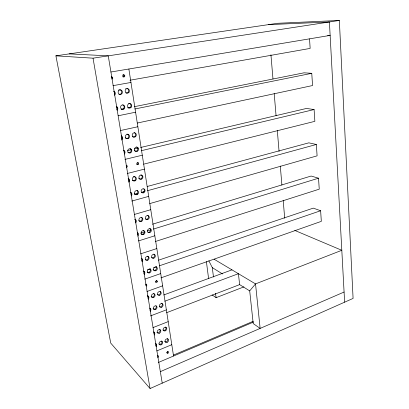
<?xml version="1.0" encoding="UTF-8"?>
<svg xmlns="http://www.w3.org/2000/svg" width="409" height="409" viewBox="0 0 409 409"><rect width="100%" height="100%" fill="white"/><g stroke="black" fill="none" stroke-linecap="round" stroke-linejoin="round"><path stroke-width="0.61" d="M214.086 259.209L255.528 283.897L260.139 328.401L253.207 323.565L249.7 290.881L255.528 283.897L341.812 250.298L294.792 230.425M150.067 388.55L353.09 298.417L339.342 20.45L277.614 23.293L55.91 55.839L110.732 343.085L150.067 388.55L93.032 58.18L55.91 55.839M160.333 371.648L344.081 292.036M158.293 362.497L253.406 322.108M173.436 355.089L253.191 321.295M156.846 350.896L171.79 344.705M153.002 327.599L168.196 321.632M212.072 294.863L216.095 297.67L243.907 286.878M166.657 312.675L239.638 284.623L249.7 290.881M150.451 315.937L166.366 309.864M164.853 301.193L238.411 273.698L239.638 284.623M163.81 294.94L231.964 269.858M147.041 291.453L162.629 285.845M160.89 277.88L321.321 221.356L320.636 210.747L313.299 208.13L158.58 260.165M144.847 279.117L160.717 273.585M147.45 269.884L150.471 268.851M153.487 267.823L156.504 266.791M159.52 265.763L320.636 210.747M140.67 253.82L156.821 248.56M155.497 241.458L319.245 189.173L318.534 178.196L311.106 176.044L152.465 224.219M138.539 240.906L154.832 235.783M141.171 232.839L144.827 231.714M147.266 230.962L150.921 229.832M153.36 229.081L318.534 178.196M134.627 214.382L150.768 209.689M149.699 203.605L317.093 155.849L316.356 144.479L308.831 142.838L147.332 186.448M131.805 201.07L148.697 196.361M134.622 194.219L137.705 193.38M141.402 192.368L144.479 191.524M147.562 190.681L316.356 144.479M127.25 173.503L144.454 169.121M143.641 164.167L314.864 121.33L314.102 109.546L306.479 108.446L140.619 147.48M124.924 159.413L142.286 155.205M141.417 150.681L314.102 109.546M127.572 150.553L131.299 149.674M134.408 148.942L138.135 148.068M120.629 130.497L137.859 126.754M137.317 123.032L312.553 85.542L311.765 73.318L304.045 72.812L134.254 106.693M118.201 115.762L135.594 112.209M134.909 108.973L311.765 73.318M121.1 109.321L123.605 108.82M127.991 107.945L130.497 107.444M113.068 85.65L130.962 82.454M129.985 80.225L310.155 48.415L309.541 38.906M110.926 71.999L330.135 35.404L327.614 35.445M93.032 58.18L339.342 20.45M268.396 24.642L329.409 21.974L344.634 302.169M69.218 53.886L108.262 55.849L162.23 383.151M208.851 260.83L212.286 267.614L222.481 273.948M157.864 355.615L157.869 355.651A0.956 0.741 -48.8 0 1 157.695 356.316M128.876 69.065L173.554 356.019M206.397 261.617L208.605 278.662M212.286 267.614L213.478 277.005M215.538 293.284L216.095 297.67M270.937 54.796L272.972 78.957M274.199 93.579L276.075 115.829M277.307 130.456L279.071 151.432M280.303 166.054L281.908 185.129M283.192 200.39L284.695 218.191M155.568 343.657A2.065 1.616 -49 0 1 156.064 346.663M153.646 331.99A2.076 1.641 -49.2 0 1 154.147 335.037M113.937 91.309A2.316 2.173 88.7 0 1 114.586 95.256M116.427 106.412A2.285 2.147 -85 0 1 117.071 110.297M113.768 91.468A2.311 2.168 88.5 0 1 114.3 94.678M119.791 89.76A2.296 2.142 89.3 0 1 121.683 92.552A2.296 2.142 89.3 0 1 118.861 94.203M118.697 89.96A2.296 2.142 89.3 0 1 119.229 89.781M127.317 88.61A2.285 2.117 90 0 1 128.564 91.544A2.285 2.117 90 0 1 125.854 92.894M125.701 88.676A2.285 2.117 90 0 1 126.228 88.502M122.756 104.878A2.27 2.117 -85 0 1 124.009 107.772A2.27 2.117 -85 0 1 121.294 109.152M128.595 103.426A2.255 2.091 -84.9 0 1 130.982 106.115A2.255 2.091 -84.9 0 1 127.736 107.506M126.166 165.441A1.028 0.946 -64.1 0 1 127.281 166.187A1.028 0.946 -64.1 0 1 126.493 167.409M116.253 106.524A2.28 2.142 -85.1 0 1 116.775 109.689M130.619 192.409A2.183 1.968 -58.4 0 1 131.202 195.967M128.339 178.605A2.193 1.999 -60.8 0 1 128.932 182.209M137.255 232.649A2.147 1.871 -53.7 0 1 137.818 236.054M134.566 219.372A2.157 1.902 -54.9 0 1 135.645 222.885M143.13 271.172A2.122 1.779 -51.2 0 1 144.776 272.271A2.122 1.779 -51.2 0 1 144.152 274.465M141.524 258.534A2.127 1.81 -51.9 0 1 142.071 261.842M145.798 284.439A0.982 0.818 -50.8 0 1 146.31 286.065M149.714 308.171A2.091 1.697 -49.8 0 1 150.231 311.305M147.23 295.998A2.101 1.723 -50.2 0 1 148.845 297.036A2.101 1.723 -50.2 0 1 148.232 299.194M121.299 135.941A2.239 2.096 -72.7 0 1 121.458 140.042M121.115 135.957A2.234 2.091 -72.8 0 1 121.621 139.029M126.964 134.08A2.224 2.065 -73.9 0 1 128.61 137.24A2.224 2.065 -73.9 0 1 125.174 137.767M134.28 132.685A2.209 2.04 -74.7 0 1 135.374 135.722A2.209 2.04 -74.7 0 1 132.373 136.616M123.682 150.374A2.224 2.065 -67.8 0 1 124.295 154.091M130.282 148.758A2.203 2.04 -69.2 0 1 130.768 151.77A2.203 2.04 -69.2 0 1 127.905 152.445M123.886 150.716A2.219 2.06 -67.8 0 1 124.239 152.854M136.534 146.943A2.193 2.014 -70.4 0 1 137.475 150.18A2.193 2.014 -70.4 0 1 134.249 150.486M128.135 178.498A2.188 1.999 -60.8 0 1 128.62 181.432M133.298 176.53A2.173 1.979 -62.3 0 1 135.599 178.912A2.173 1.979 -62.3 0 1 132.46 180.43M140.941 174.837A2.163 1.953 -63.7 0 1 141.862 177.971A2.163 1.953 -63.7 0 1 138.697 178.355M130.793 192.603A2.178 1.963 -58.3 0 1 131.131 194.648M137.015 190.471A2.163 1.943 -59.8 0 1 137.317 193.585A2.163 1.943 -59.8 0 1 134.31 193.779M143.763 188.866A2.147 1.922 -61.2 0 1 142.961 192.46L142.45 192.593A2.147 1.922 -61.2 0 1 141.453 192.44M135.236 219.526A2.152 1.902 -54.9 0 1 135.318 222.021M141.345 217.291A2.137 1.881 -56.2 0 1 141.637 220.318A2.137 1.881 -56.2 0 1 138.682 220.589M147.767 215.4A2.127 1.866 -57.4 0 1 148.206 218.186A2.127 1.866 -57.4 0 1 145.497 218.994M137.409 232.701A2.142 1.871 -53.7 0 1 137.731 234.664M143.467 230.415A2.127 1.851 -54.9 0 1 143.748 233.406A2.127 1.851 -54.9 0 1 140.824 233.708M149.827 228.467A2.117 1.835 -56.1 0 1 150.394 230.973A2.117 1.835 -56.1 0 1 148.017 232.23M141.294 258.202A2.122 1.81 -51.9 0 1 141.739 260.901M147.613 256.121A2.111 1.794 -52.9 0 1 148.048 258.805A2.111 1.794 -52.9 0 1 145.379 259.689M153.866 254.055A2.096 1.774 -53.9 0 1 154.285 256.729A2.096 1.774 -53.9 0 1 151.647 257.609M144.009 271.515A2.117 1.779 -51.2 0 1 143.82 273.498M150.006 268.989A2.101 1.764 -52.2 0 1 149.73 271.781A2.101 1.764 -52.2 0 1 147.066 271.975M156.131 266.801A2.086 1.748 -53.1 0 1 155.144 270.18L154.658 270.308A2.086 1.748 -53.1 0 1 153.728 270.17M153.355 269.909A2.086 1.748 -53.1 0 1 153.073 269.541M147.823 295.865A2.096 1.723 -50.2 0 1 147.889 298.176M153.626 293.355A2.081 1.708 -51 0 1 153.881 296.152A2.081 1.708 -51 0 1 151.085 296.612M160.067 291.412A2.065 1.692 -51.9 0 1 159.791 294.132A2.065 1.692 -51.9 0 1 157.199 294.378M150.077 308.345A2.086 1.692 -49.8 0 1 149.888 310.267M155.921 305.692A2.076 1.677 -50.6 0 1 155.65 308.396A2.076 1.677 -50.6 0 1 153.053 308.677M161.616 303.166A2.06 1.667 -51.4 0 1 162.015 305.697A2.06 1.667 -51.4 0 1 159.464 306.658M153.983 332.072A2.071 1.641 -49.2 0 1 154.024 333.478M159.735 329.342A2.055 1.626 -49.9 0 1 159.464 331.996A2.055 1.626 -49.9 0 1 156.913 332.328M165.671 326.99A2.04 1.61 -50.6 0 1 165.4 329.628A2.04 1.61 -50.6 0 1 162.874 329.956M155.901 343.703A2.065 1.61 -48.9 0 1 155.711 345.564M161.601 340.932A2.05 1.6 -49.6 0 1 161.335 343.555A2.05 1.6 -49.6 0 1 158.799 343.918M167.491 338.534A2.035 1.585 -50.3 0 1 167.22 341.147A2.035 1.585 -50.3 0 1 164.715 341.5M111.417 76.866A1.094 1.017 83 0 1 111.902 78.528M122.966 74.745A1.079 0.997 85 0 1 124.126 75.926A1.079 0.997 85 0 1 122.792 76.826M167.854 351.433A0.946 0.731 -50 0 1 166.739 352.635M145.952 284.05A0.982 0.818 -50.8 0 1 145.824 285.344M156.427 280.308A0.971 0.803 -52.3 0 1 156.632 280.686L156.652 280.917A0.971 0.803 -52.3 0 1 155.512 281.934M126.212 165.262A1.028 0.946 -64.1 0 1 126.269 166.857M137.777 162.608A1.017 0.925 -66.5 0 1 136.724 164.254M111.56 76.897A1.094 1.022 83.2 0 1 112.741 77.802A1.094 1.022 83.2 0 1 111.918 79.055M157.618 355.84A0.961 0.741 -48.9 0 1 158.498 356.142L158.549 356.341A0.961 0.741 -48.9 0 1 157.588 357.522M143.661 192.818L143.15 192.951A2.152 1.927 -61.2 0 1 142.536 188.907L143.053 188.774A2.152 1.927 -61.2 0 1 143.661 192.818M155.839 270.702L155.354 270.83A2.091 1.748 -53.2 0 1 153.564 269.367A2.091 1.748 -53.2 0 1 155.042 267.041L155.527 266.913A2.091 1.748 -53.2 0 1 157.312 268.376A2.091 1.748 -53.2 0 1 155.839 270.702M157.347 281.458L157.327 281.228A0.971 0.803 -52.4 0 0 155.609 281.694L155.624 281.924A0.971 0.803 -52.4 0 0 157.347 281.458M167.066 342.394A2.04 1.59 -50.4 0 0 168.191 339.189A2.04 1.59 -50.4 0 0 165.134 340.431A2.04 1.59 -50.4 0 0 167.066 342.394M161.161 344.818A2.055 1.6 -49.7 0 0 162.291 341.592A2.055 1.6 -49.7 0 0 159.203 342.849A2.055 1.6 -49.7 0 0 161.161 344.818M165.241 330.85A2.045 1.616 -50.7 0 0 166.371 327.619A2.045 1.616 -50.7 0 0 163.288 328.841A2.045 1.616 -50.7 0 0 165.241 330.85M159.29 333.233A2.06 1.626 -50 0 0 160.425 329.981A2.06 1.626 -50 0 0 157.312 331.218A2.06 1.626 -50 0 0 159.29 333.233M118.518 90.844A2.301 2.142 89.5 0 0 120.088 94.464A2.301 2.142 89.5 0 0 122.219 91.202A2.301 2.142 89.5 0 0 118.518 90.844M129.004 92.199A2.29 2.117 -89.9 0 0 127.475 88.595A2.29 2.117 -89.9 0 0 125.348 91.826A2.29 2.117 -89.9 0 0 129.004 92.199M130.972 107.526A2.26 2.096 -84.7 0 0 130.374 103.676A2.26 2.096 -84.7 0 0 127.567 106.207A2.26 2.096 -84.7 0 0 130.972 107.526M124.06 108.906A2.275 2.122 -84.9 0 0 123.441 105.036A2.275 2.122 -84.9 0 0 120.609 107.587A2.275 2.122 -84.9 0 0 124.06 108.906M138.14 164.474A1.017 0.93 -66.5 0 0 138.298 162.736A1.017 0.93 -66.5 0 0 136.805 163.559A1.017 0.93 -66.5 0 0 138.14 164.474M137.368 194.49A2.168 1.948 -59.8 0 0 137.705 190.829A2.168 1.948 -59.8 0 0 134.541 192.639A2.168 1.948 -59.8 0 0 137.368 194.49M141.759 179.065A2.168 1.958 -63.7 0 0 142.102 175.379A2.168 1.958 -63.7 0 0 138.942 177.158A2.168 1.958 -63.7 0 0 141.759 179.065M135.154 180.798A2.178 1.979 -62.3 0 0 135.497 177.092A2.178 1.979 -62.3 0 0 132.301 178.886A2.178 1.979 -62.3 0 0 135.154 180.798M149.704 232.644A2.122 1.835 -56.1 0 0 150.895 229.214A2.122 1.835 -56.1 0 0 147.593 230.226A2.122 1.835 -56.1 0 0 149.704 232.644M143.329 234.623A2.132 1.856 -54.9 0 0 144.525 231.172A2.132 1.856 -54.9 0 0 141.187 232.194A2.132 1.856 -54.9 0 0 143.329 234.623M147.634 219.582A2.132 1.866 -57.5 0 0 148.835 216.126A2.132 1.866 -57.5 0 0 145.507 217.107A2.132 1.866 -57.5 0 0 147.634 219.582M141.202 221.504A2.142 1.887 -56.2 0 0 142.409 218.028A2.142 1.887 -56.2 0 0 139.045 219.019A2.142 1.887 -56.2 0 0 141.202 221.504M149.52 272.885A2.106 1.764 -52.2 0 0 150.696 269.511A2.106 1.764 -52.2 0 0 147.444 270.62A2.106 1.764 -52.2 0 0 149.52 272.885M153.748 258.222A2.101 1.779 -54 0 0 154.924 254.843A2.101 1.779 -54 0 0 151.683 255.911A2.101 1.779 -54 0 0 153.748 258.222M147.485 260.308A2.117 1.794 -53 0 0 148.666 256.908A2.117 1.794 -53 0 0 145.389 257.992A2.117 1.794 -53 0 0 147.485 260.308M161.514 307.297A2.065 1.667 -51.4 0 0 162.659 304.015A2.065 1.667 -51.4 0 0 159.525 305.191A2.065 1.667 -51.4 0 0 161.514 307.297M155.461 309.582A2.076 1.682 -50.6 0 0 156.611 306.29A2.076 1.682 -50.6 0 0 153.447 307.476A2.076 1.682 -50.6 0 0 155.461 309.582M159.612 295.278A2.071 1.692 -51.9 0 0 160.763 291.975A2.071 1.692 -51.9 0 0 157.603 293.12A2.071 1.692 -51.9 0 0 159.612 295.278M153.508 297.517A2.086 1.708 -51.1 0 0 154.663 294.199A2.086 1.708 -51.1 0 0 151.473 295.359A2.086 1.708 -51.1 0 0 153.508 297.517M128.779 138.17A2.229 2.071 -73.8 0 0 128.181 134.413A2.229 2.071 -73.8 0 0 125.399 136.974A2.229 2.071 -73.8 0 0 128.779 138.17M135.563 136.642A2.214 2.045 -74.7 0 0 134.98 132.905A2.214 2.045 -74.7 0 0 132.225 135.445A2.214 2.045 -74.7 0 0 135.563 136.642M130.629 152.808A2.209 2.04 -69.2 0 0 130.972 149.019A2.209 2.04 -69.2 0 0 127.72 150.773A2.209 2.04 -69.2 0 0 130.629 152.808M137.358 151.207A2.198 2.019 -70.4 0 0 137.705 147.439A2.198 2.019 -70.4 0 0 134.489 149.178A2.198 2.019 -70.4 0 0 137.358 151.207M123.007 75.261A1.084 0.997 85.2 0 0 123.738 76.974A1.084 0.997 85.2 0 0 124.735 75.455A1.084 0.997 85.2 0 0 123.007 75.261M167.854 353.248A0.951 0.731 -50 0 0 168.375 351.76A0.951 0.731 -50 0 0 166.959 352.353A0.951 0.731 -50 0 0 167.854 353.248"/></g></svg>
